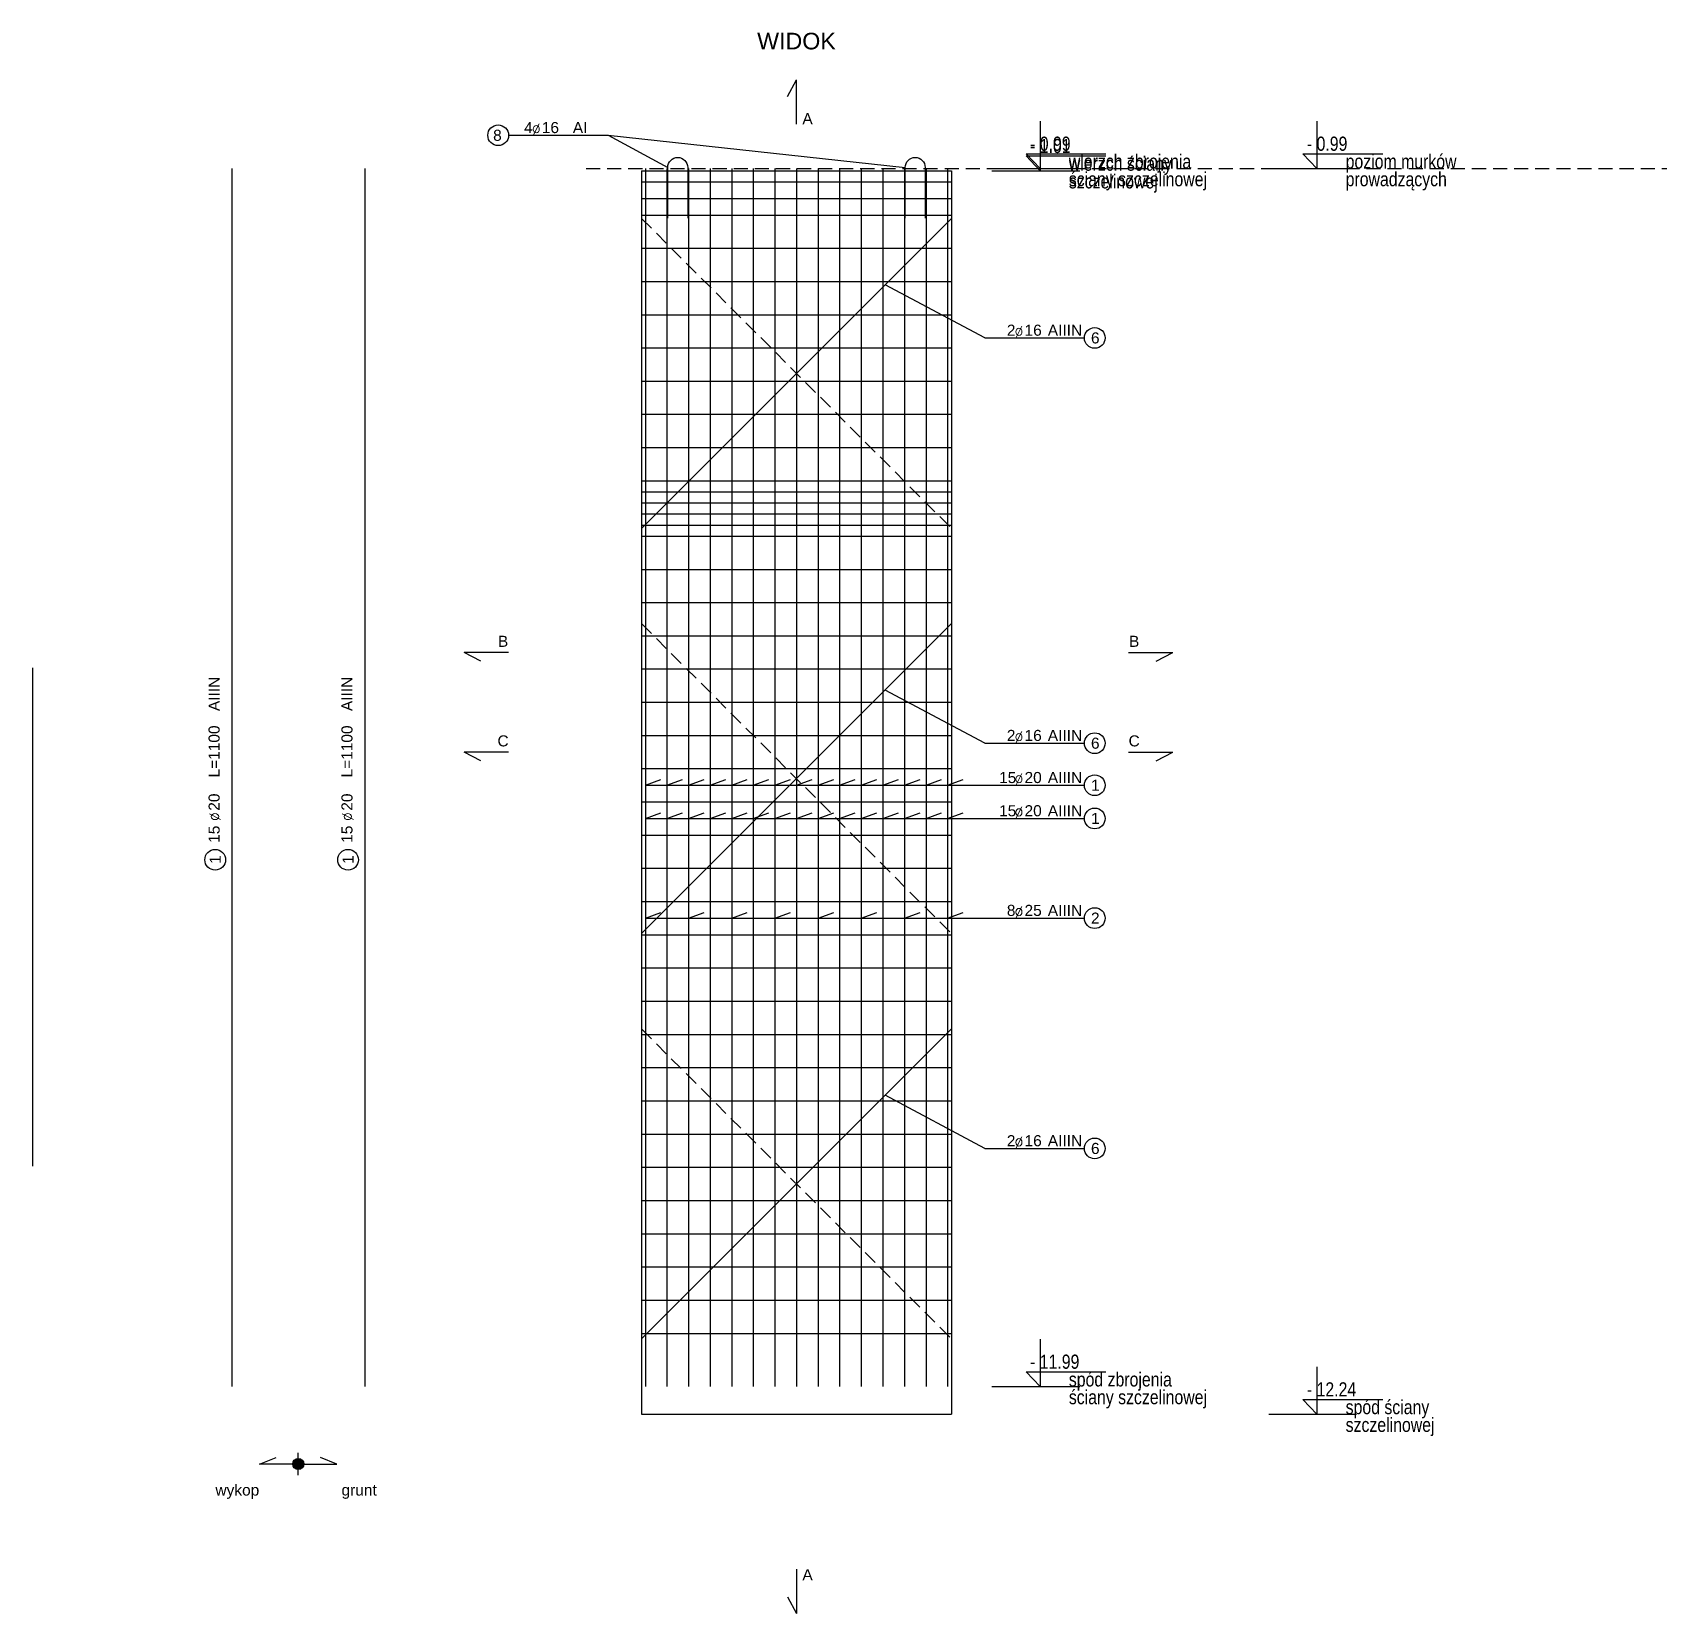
# Model space of a CAD drawing. Extents: x -5033 to 9347, y -16423 to -2430.
# Drawn here: x -1550 to -81, y -3858 to -2430 of the extents above; entities that cross this region are included whole.
import ezdxf
from ezdxf.enums import TextEntityAlignment as Align

# ---------------------------------------------------------------- set-up
doc = ezdxf.new("R2010")
doc.units = 0
doc.header["$MEASUREMENT"] = 0
doc.linetypes.add('DASHED', pattern=[19.05, 12.7, -6.35])
for name, color, linetype in [('__SOL-KOTY_WYSOKOSCIOWE', 4, 'CONTINUOUS'), ('__SOL-OPISY', 4, 'CONTINUOUS'), ('__SOL-PRZERYWANA', 253, 'DASHED'), ('__SOL-WIDOK', 4, 'CONTINUOUS'), ('__SOL-ZBROJENIE', 3, 'CONTINUOUS')]:
    doc.layers.add(name, color=color, linetype=linetype)
doc.styles.add('ARIAL', font='arial.ttf', dxfattribs={"height": 2.5})
doc.styles.add('SIMPLEX', font='SIMPLEX.SHX', dxfattribs={"width": 0.8})
doc.styles.get("Standard").update_dxf_attribs({"font": 'arial.ttf'})

# ---------------------------------------------------------------- blocks, each defined once
blk = doc.blocks.new('OPIS_PRET_BEZ_LINII')
at = {"layer": '__SOL-OPISY'}
blk.add_circle((25.7, 0), 9.36, dxfattribs=at)
at = {"layer": '__SOL-OPISY', "style": 'SIMPLEX', "width": 0.9}
blk.add_text(' %%c ', height=10, dxfattribs=at).set_placement((64.7, -4.8), align=Align.CENTER)
at = {"layer": '__SOL-OPISY', "style": 'ARIAL', "width": 0.8}
blk.add_attdef('NUMER', text='', height=10, dxfattribs=at).set_placement((25.7, 0), align=Align.MIDDLE)
blk.add_attdef('ILOSC', text='', height=10, dxfattribs=at).set_placement((56.9, -5.1), align=Align.RIGHT)
for tag, p in [('SREDNICA', (71, -5.1)), ('DLUGOSC', (95.1, -5.2)), ('STAL', (144.7, -5.2))]:
    blk.add_attdef(tag, p, '', height=10, dxfattribs=at)
blk = doc.blocks.new('OPIS_PRAWY')
at = {"layer": '__SOL-OPISY'}
blk.add_line((0, 0), (90, 0), dxfattribs=at)
blk.add_circle((99.4, 0), 9.36, dxfattribs=at)
at = {"layer": '__SOL-OPISY', "style": 'SIMPLEX', "width": 0.9}
blk.add_text(' %%c ', height=10, dxfattribs=at).set_placement((20.9, 0.5))
at = {"layer": '__SOL-OPISY', "style": 'ARIAL', "width": 0.8}
blk.add_attdef('ILOSC', text='', height=10, dxfattribs=at).set_placement((27.1, 0.1), align=Align.RIGHT)
for tag, p in [('SREDNICA', (35.4, 0.1)), ('STAL', (58.4, 0.5))]:
    blk.add_attdef(tag, p, '', height=10, dxfattribs=at)
for tag, p in [('NUMER', (99.4, 0)), ('DLUGOSC', (52.8, -6.1))]:
    blk.add_attdef(tag, text='', height=10, dxfattribs=at).set_placement(p, align=Align.MIDDLE)
blk = doc.blocks.new('OPIS_LEWY')
at = {"layer": '__SOL-OPISY'}
blk.add_line((-90, 0), (0, 0), dxfattribs=at)
blk.add_circle((-99.4, 0), 9.36, dxfattribs=at)
at = {"layer": '__SOL-OPISY', "style": 'SIMPLEX', "width": 0.9}
blk.add_text(' %%c ', height=10, dxfattribs=at).set_placement((-75, 0.5))
at = {"layer": '__SOL-OPISY', "style": 'ARIAL', "width": 0.8}
for tag, p in [('NUMER', (-99.4, 0)), ('DLUGOSC', (-58.9, -6.6))]:
    blk.add_attdef(tag, text='', height=10, dxfattribs=at).set_placement(p, align=Align.MIDDLE)
blk.add_attdef('ILOSC', text='', height=10, dxfattribs=at).set_placement((-74, 0.1), align=Align.RIGHT)
for tag, p in [('SREDNICA', (-65.8, 0.1)), ('STAL', (-42.7, 0.3))]:
    blk.add_attdef(tag, p, '', height=10, dxfattribs=at)
blk = doc.blocks.new('KOTA')
at = {"layer": '__SOL-KOTY_WYSOKOSCIOWE'}
for p, q in [((0, 33.4), (0, 0)), ((-34, 0), (28, 0)), ((0, 0), (-9.9, 10.4)), ((-9.9, 10.4), (46.5, 10.4))]:
    blk.add_line(p, q, dxfattribs=at)
at = {"layer": '__SOL-KOTY_WYSOKOSCIOWE', "style": 'ARIAL', "width": 0.8}
blk.add_attdef('RZEDNA', (500.5, 15.9), '', height=10.4, dxfattribs=at)

msp = doc.modelspace()

# ---------------------------------------------------------------- hatches: boundary and pattern name
at = {"layer": '__SOL-OPISY'}
msp.add_hatch(color=256, dxfattribs=at).paths.add_polyline_path([(-1305, -3723, 1), (-1315, -3723, 1)])

# ---------------------------------------------------------------- linework, layer by layer
for p, q in [((-868, -2488), (-860, -2473)), ((-860, -2513), (-860, -2473)), ((-1030, -2523), (-976.25, -2552)), ((-1030, -2523), (-761.75, -2552)), ((-690, -2706), (-780, -2658)), ((-1120, -2990), (-1160, -2990)), ((-1145, -2998), (-1160, -2990)), ((-560, -2990), (-520, -2990)), ((-535, -2998), (-520, -2990)), ((-690, -3072), (-780, -3024)), ((-1120, -3080), (-1160, -3080)), ((-1145, -3088), (-1160, -3080)), ((-560, -3080), (-520, -3080)), ((-535, -3088), (-520, -3080)), ((-996.5, -3110), (-982.4, -3104.87)), ((-996.5, -3110), (-690, -3110)), ((-977, -3110), (-962.9, -3104.87)), ((-957.5, -3110), (-943.4, -3104.87)), ((-938, -3110), (-923.9, -3104.87)), ((-918.5, -3110), (-904.4, -3104.87)), ((-899, -3110), (-884.9, -3104.87)), ((-879.5, -3110), (-865.4, -3104.87)), ((-860, -3110), (-845.9, -3104.87)), ((-840.5, -3110), (-826.4, -3104.87)), ((-821, -3110), (-806.9, -3104.87)), ((-801.5, -3110), (-787.4, -3104.87)), ((-782, -3110), (-767.9, -3104.87)), ((-762.5, -3110), (-748.4, -3104.87)), ((-743, -3110), (-728.9, -3104.87)), ((-723.5, -3110), (-709.4, -3104.87)), ((-996.5, -3140), (-982.4, -3134.87)), ((-996.5, -3140), (-690, -3140)), ((-977, -3140), (-962.9, -3134.87)), ((-957.5, -3140), (-943.4, -3134.87)), ((-938, -3140), (-923.9, -3134.87)), ((-918.5, -3140), (-904.4, -3134.87)), ((-899, -3140), (-884.9, -3134.87)), ((-879.5, -3140), (-865.4, -3134.87)), ((-860, -3140), (-845.9, -3134.87)), ((-840.5, -3140), (-826.4, -3134.87)), ((-821, -3140), (-806.9, -3134.87)), ((-801.5, -3140), (-787.4, -3134.87)), ((-782, -3140), (-767.9, -3134.87)), ((-762.5, -3140), (-748.4, -3134.87)), ((-743, -3140), (-728.9, -3134.87)), ((-723.5, -3140), (-709.4, -3134.87)), ((-996.5, -3230), (-982.4, -3224.87)), ((-996.5, -3230), (-690, -3230)), ((-957.5, -3230), (-943.4, -3224.87)), ((-918.5, -3230), (-904.4, -3224.87)), ((-879.5, -3230), (-865.4, -3224.87)), ((-840.5, -3230), (-826.4, -3224.87)), ((-801.5, -3230), (-787.4, -3224.87)), ((-762.5, -3230), (-748.4, -3224.87)), ((-723.5, -3230), (-709.4, -3224.87)), ((-690, -3438), (-780, -3390)), ((-1310, -3733), (-1310, -3713)), ((-1345, -3723), (-1330, -3717)), ((-1310, -3723), (-1345, -3723)), ((-1310, -3723), (-1275, -3723)), ((-1275, -3723), (-1290, -3717)), ((-860, -3818), (-860, -3858)), ((-868, -3843), (-860, -3858))]:
    msp.add_line(p, q, dxfattribs=at)
msp.add_circle((-1310, -3723), 5, dxfattribs=at)
at = {"layer": '__SOL-PRZERYWANA'}
msp.add_line((-1050, -2553), (330, -2553), dxfattribs=at)
for points in [[(-1000, -2578), (-1000, -2598), (-720, -2878), (-720, -2898)], [(-1000, -2944), (-1000, -2964), (-720, -3244), (-720, -3264)], [(-1000, -3310), (-1000, -3330), (-720, -3610), (-720, -3630)]]:
    msp.add_lwpolyline(points, dxfattribs=at)
at = {"layer": '__SOL-WIDOK'}
for p, q in [((-1000, -2555), (-1000, -3678)), ((-1000, -2555), (-720, -2555)), ((-720, -2555), (-720, -3678)), ((-1000, -3678), (-720, -3678))]:
    msp.add_line(p, q, dxfattribs=at)
at = {"layer": '__SOL-ZBROJENIE'}
for p, q in [((-1370, -2553), (-1370, -3653)), ((-1250, -2553), (-1250, -3653)), ((-996.5, -2553), (-996.5, -3653)), ((-977, -2553), (-977, -3653)), ((-957.5, -2553), (-957.5, -3653)), ((-938, -2553), (-938, -3653)), ((-918.5, -2553), (-918.5, -3653)), ((-899, -2553), (-899, -3653)), ((-879.5, -2553), (-879.5, -3653)), ((-860, -2553), (-860, -3653)), ((-840.5, -2553), (-840.5, -3653)), ((-821, -2553), (-821, -3653)), ((-801.5, -2553), (-801.5, -3653)), ((-782, -2553), (-782, -3653)), ((-762.5, -2553), (-762.5, -3653)), ((-743, -2553), (-743, -3653)), ((-723.5, -2553), (-723.5, -3653)), ((-1000, -2565), (-720, -2565)), ((-1000, -2580), (-720, -2580)), ((-1000, -2595), (-720, -2595)), ((-1000, -2625), (-720, -2625)), ((-1000, -2655), (-720, -2655)), ((-1000, -2685), (-720, -2685)), ((-1000, -2715), (-720, -2715)), ((-1000, -2745), (-720, -2745)), ((-1000, -2775), (-720, -2775)), ((-1000, -2805), (-720, -2805)), ((-1000, -2835), (-720, -2835)), ((-1000, -2845), (-720, -2845)), ((-1000, -2855), (-720, -2855)), ((-1000, -2865), (-720, -2865)), ((-1000, -2875), (-720, -2875)), ((-1000, -2885), (-720, -2885)), ((-1000, -2915), (-720, -2915)), ((-1000, -2945), (-720, -2945)), ((-1000, -2975), (-720, -2975)), ((-1550, -3004), (-1550, -3454)), ((-1000, -3005), (-720, -3005)), ((-1000, -3035), (-720, -3035)), ((-1000, -3065), (-720, -3065)), ((-1000, -3095), (-720, -3095)), ((-1000, -3125), (-720, -3125)), ((-1000, -3155), (-720, -3155)), ((-1000, -3185), (-720, -3185)), ((-1000, -3215), (-720, -3215)), ((-1000, -3245), (-720, -3245)), ((-1000, -3275), (-720, -3275)), ((-1000, -3305), (-720, -3305)), ((-1000, -3335), (-720, -3335)), ((-1000, -3365), (-720, -3365)), ((-1000, -3395), (-720, -3395)), ((-1000, -3425), (-720, -3425)), ((-1000, -3455), (-720, -3455)), ((-1000, -3485), (-720, -3485)), ((-1000, -3515), (-720, -3515)), ((-1000, -3545), (-720, -3545)), ((-1000, -3575), (-720, -3575)), ((-1000, -3605), (-720, -3605))]:
    msp.add_line(p, q, dxfattribs=at)
for points in [[(-976.25, -2597.86), (-976.25, -2552, -1), (-958.25, -2552), (-958.25, -2597.86)], [(-761.75, -2597.86), (-761.75, -2552, -1), (-743.75, -2552), (-743.75, -2597.86)]]:
    msp.add_lwpolyline(points, format="xyb", dxfattribs=at)
for points in [[(-720, -2578), (-720, -2598), (-1000, -2878), (-1000, -2898)], [(-720, -2944), (-720, -2964), (-1000, -3244), (-1000, -3264)], [(-720, -3310), (-720, -3330), (-1000, -3610), (-1000, -3630)]]:
    msp.add_lwpolyline(points, dxfattribs=at)

# ---------------------------------------------------------------- block references
at = {"layer": '__SOL-KOTY_WYSOKOSCIOWE'}
ref = msp.add_blockref('KOTA', (-640, -2553), dxfattribs=dict(at, xscale=1.28, yscale=1.28, zscale=1.28))
ref.add_attrib('RZEDNA', '- 0.99', (-649, -2537), dxfattribs={"height": 12.8, "style": 'ARIAL', "width": 0.8})
ref.add_attrib('OPIS1', 'wierzch zbrojenia', (-614, -2553), dxfattribs={"height": 12.8, "style": 'ARIAL', "width": 0.8})
ref.add_attrib('OPIS2', 'ściany szczelinowej', (-614, -2569), dxfattribs={"height": 12.8, "style": 'ARIAL', "width": 0.8})
ref = msp.add_blockref('KOTA', (-390, -2553), dxfattribs=dict(at, xscale=1.28, yscale=1.28, zscale=1.28))
ref.add_attrib('RZEDNA', '- 0.99', (-399, -2537), dxfattribs={"height": 12.8, "style": 'ARIAL', "width": 0.8})
ref.add_attrib('OPIS1', 'poziom murków', (-364, -2553), dxfattribs={"height": 12.8, "style": 'ARIAL', "width": 0.8})
ref.add_attrib('OPIS2', 'prowadzących', (-364, -2569), dxfattribs={"height": 12.8, "style": 'ARIAL', "width": 0.8})
ref = msp.add_blockref('KOTA', (-640, -2555), dxfattribs=dict(at, xscale=1.28, yscale=1.28, zscale=1.28))
ref.add_attrib('RZEDNA', '- 1.01', (-649, -2539), dxfattribs={"height": 12.8, "style": 'ARIAL', "width": 0.8})
ref.add_attrib('OPIS1', 'wierzch ściany', (-614, -2555), dxfattribs={"height": 12.8, "style": 'ARIAL', "width": 0.8})
ref.add_attrib('OPIS2', 'szczelinowej', (-614, -2571), dxfattribs={"height": 12.8, "style": 'ARIAL', "width": 0.8})
ref = msp.add_blockref('KOTA', (-640, -3653), dxfattribs=dict(at, xscale=1.28, yscale=1.28, zscale=1.28))
ref.add_attrib('RZEDNA', '- 11.99', (-649, -3637), dxfattribs={"height": 12.8, "style": 'ARIAL', "width": 0.8})
ref.add_attrib('OPIS1', 'spód zbrojenia', (-614, -3653), dxfattribs={"height": 12.8, "style": 'ARIAL', "width": 0.8})
ref.add_attrib('OPIS2', 'ściany szczelinowej', (-614, -3669), dxfattribs={"height": 12.8, "style": 'ARIAL', "width": 0.8})
ref = msp.add_blockref('KOTA', (-390, -3678), dxfattribs=dict(at, xscale=1.28, yscale=1.28, zscale=1.28))
ref.add_attrib('RZEDNA', '- 12.24', (-399, -3662), dxfattribs={"height": 12.8, "style": 'ARIAL', "width": 0.8})
ref.add_attrib('OPIS1', 'spód ściany', (-364, -3678), dxfattribs={"height": 12.8, "style": 'ARIAL', "width": 0.8})
ref.add_attrib('OPIS2', 'szczelinowej', (-364, -3694), dxfattribs={"height": 12.8, "style": 'ARIAL', "width": 0.8})
at = {"layer": '__SOL-OPISY'}
ref = msp.add_blockref('OPIS_LEWY', (-1030, -2523), dxfattribs=at)
ref.add_attrib('ILOSC', '4', (-1106, -2521), dxfattribs={"height": 10, "style": 'ARIAL'})
ref.add_attrib('SREDNICA', '16', (-1090, -2521), dxfattribs={"height": 10, "style": 'ARIAL'})
ref.add_attrib('STAL', 'AI', (-1062, -2521), dxfattribs={"height": 10, "style": 'ARIAL'})
ref.add_attrib('NUMER', '8', (-1134, -2528), dxfattribs={"height": 10, "style": 'ARIAL'})
ref = msp.add_blockref('OPIS_PRAWY', (-690, -2706), dxfattribs=at)
ref.add_attrib('ILOSC', '2', (-670, -2704), dxfattribs={"height": 10, "style": 'ARIAL'})
ref.add_attrib('SREDNICA', '16', (-654, -2704), dxfattribs={"height": 10, "style": 'ARIAL'})
ref.add_attrib('STAL', 'AIIIN', (-633, -2704), dxfattribs={"height": 10, "style": 'ARIAL'})
ref.add_attrib('NUMER', '6', (-594, -2711), dxfattribs={"height": 10, "style": 'ARIAL'})
ref = msp.add_blockref('OPIS_PRET_BEZ_LINII', (-1385, -3203), dxfattribs=dict(at, rotation=90))
ref.add_attrib('NUMER', '1', (-1380, -3181), dxfattribs={"height": 10, "rotation": 90, "style": 'ARIAL'})
ref.add_attrib('ILOSC', '15', (-1381, -3162), dxfattribs={"height": 10, "rotation": 90, "style": 'ARIAL'})
ref.add_attrib('SREDNICA', '20', (-1381, -3133), dxfattribs={"height": 10, "rotation": 90, "style": 'ARIAL'})
ref.add_attrib('DLUGOSC', 'L=1100', (-1381, -3103), dxfattribs={"height": 10, "rotation": 90, "style": 'ARIAL'})
ref.add_attrib('STAL', 'AIIIN', (-1381, -3043), dxfattribs={"height": 10, "rotation": 90, "style": 'ARIAL'})
ref = msp.add_blockref('OPIS_PRET_BEZ_LINII', (-1265, -3203), dxfattribs=dict(at, rotation=90))
ref.add_attrib('NUMER', '1', (-1260, -3181), dxfattribs={"height": 10, "rotation": 90, "style": 'ARIAL'})
ref.add_attrib('ILOSC', '15', (-1261, -3162), dxfattribs={"height": 10, "rotation": 90, "style": 'ARIAL'})
ref.add_attrib('SREDNICA', '20', (-1261, -3133), dxfattribs={"height": 10, "rotation": 90, "style": 'ARIAL'})
ref.add_attrib('DLUGOSC', 'L=1100', (-1261, -3103), dxfattribs={"height": 10, "rotation": 90, "style": 'ARIAL'})
ref.add_attrib('STAL', 'AIIIN', (-1261, -3043), dxfattribs={"height": 10, "rotation": 90, "style": 'ARIAL'})
ref = msp.add_blockref('OPIS_PRAWY', (-690, -3072), dxfattribs=at)
ref.add_attrib('ILOSC', '2', (-670, -3070), dxfattribs={"height": 10, "style": 'ARIAL'})
ref.add_attrib('SREDNICA', '16', (-654, -3070), dxfattribs={"height": 10, "style": 'ARIAL'})
ref.add_attrib('STAL', 'AIIIN', (-633, -3070), dxfattribs={"height": 10, "style": 'ARIAL'})
ref.add_attrib('NUMER', '6', (-594, -3077), dxfattribs={"height": 10, "style": 'ARIAL'})
ref = msp.add_blockref('OPIS_PRAWY', (-690, -3110), dxfattribs=at)
ref.add_attrib('ILOSC', '15', (-677, -3108), dxfattribs={"height": 10, "style": 'ARIAL'})
ref.add_attrib('SREDNICA', '20', (-654, -3108), dxfattribs={"height": 10, "style": 'ARIAL'})
ref.add_attrib('STAL', 'AIIIN', (-633, -3108), dxfattribs={"height": 10, "style": 'ARIAL'})
ref.add_attrib('NUMER', '1', (-594, -3115), dxfattribs={"height": 10, "style": 'ARIAL'})
ref = msp.add_blockref('OPIS_PRAWY', (-690, -3140), dxfattribs=at)
ref.add_attrib('ILOSC', '15', (-677, -3138), dxfattribs={"height": 10, "style": 'ARIAL'})
ref.add_attrib('SREDNICA', '20', (-654, -3138), dxfattribs={"height": 10, "style": 'ARIAL'})
ref.add_attrib('STAL', 'AIIIN', (-633, -3138), dxfattribs={"height": 10, "style": 'ARIAL'})
ref.add_attrib('NUMER', '1', (-594, -3145), dxfattribs={"height": 10, "style": 'ARIAL'})
ref = msp.add_blockref('OPIS_PRAWY', (-690, -3230), dxfattribs=at)
ref.add_attrib('ILOSC', '8', (-670, -3228), dxfattribs={"height": 10, "style": 'ARIAL'})
ref.add_attrib('SREDNICA', '25', (-654, -3228), dxfattribs={"height": 10, "style": 'ARIAL'})
ref.add_attrib('STAL', 'AIIIN', (-633, -3228), dxfattribs={"height": 10, "style": 'ARIAL'})
ref.add_attrib('NUMER', '2', (-594, -3235), dxfattribs={"height": 10, "style": 'ARIAL'})
ref = msp.add_blockref('OPIS_PRAWY', (-690, -3438), dxfattribs=at)
ref.add_attrib('ILOSC', '2', (-670, -3436), dxfattribs={"height": 10, "style": 'ARIAL'})
ref.add_attrib('SREDNICA', '16', (-654, -3436), dxfattribs={"height": 10, "style": 'ARIAL'})
ref.add_attrib('STAL', 'AIIIN', (-633, -3436), dxfattribs={"height": 10, "style": 'ARIAL'})
ref.add_attrib('NUMER', '6', (-594, -3443), dxfattribs={"height": 10, "style": 'ARIAL'})

# ---------------------------------------------------------------- texts
at = {"layer": '__SOL-OPISY', "width": 2500, "attachment_point": 5}
for s, insert, char_height in [('\\P\\PWIDOK\\P', (-860, -2413), 15), ('A\\P', (-850, -2508), 10), ('B\\P', (-1125, -2980), 10), ('B\\P', (-555, -2980), 10), ('C\\P', (-1125, -3070), 10), ('C\\P', (-555, -3070), 10), ('wykop\\P', (-1365, -3748), 10), ('grunt\\P', (-1255, -3748), 10), ('A\\P', (-850, -3823), 10)]:
    msp.add_mtext(s, dxfattribs=dict(at, insert=insert, char_height=char_height))

doc.saveas('drawing.dxf')
